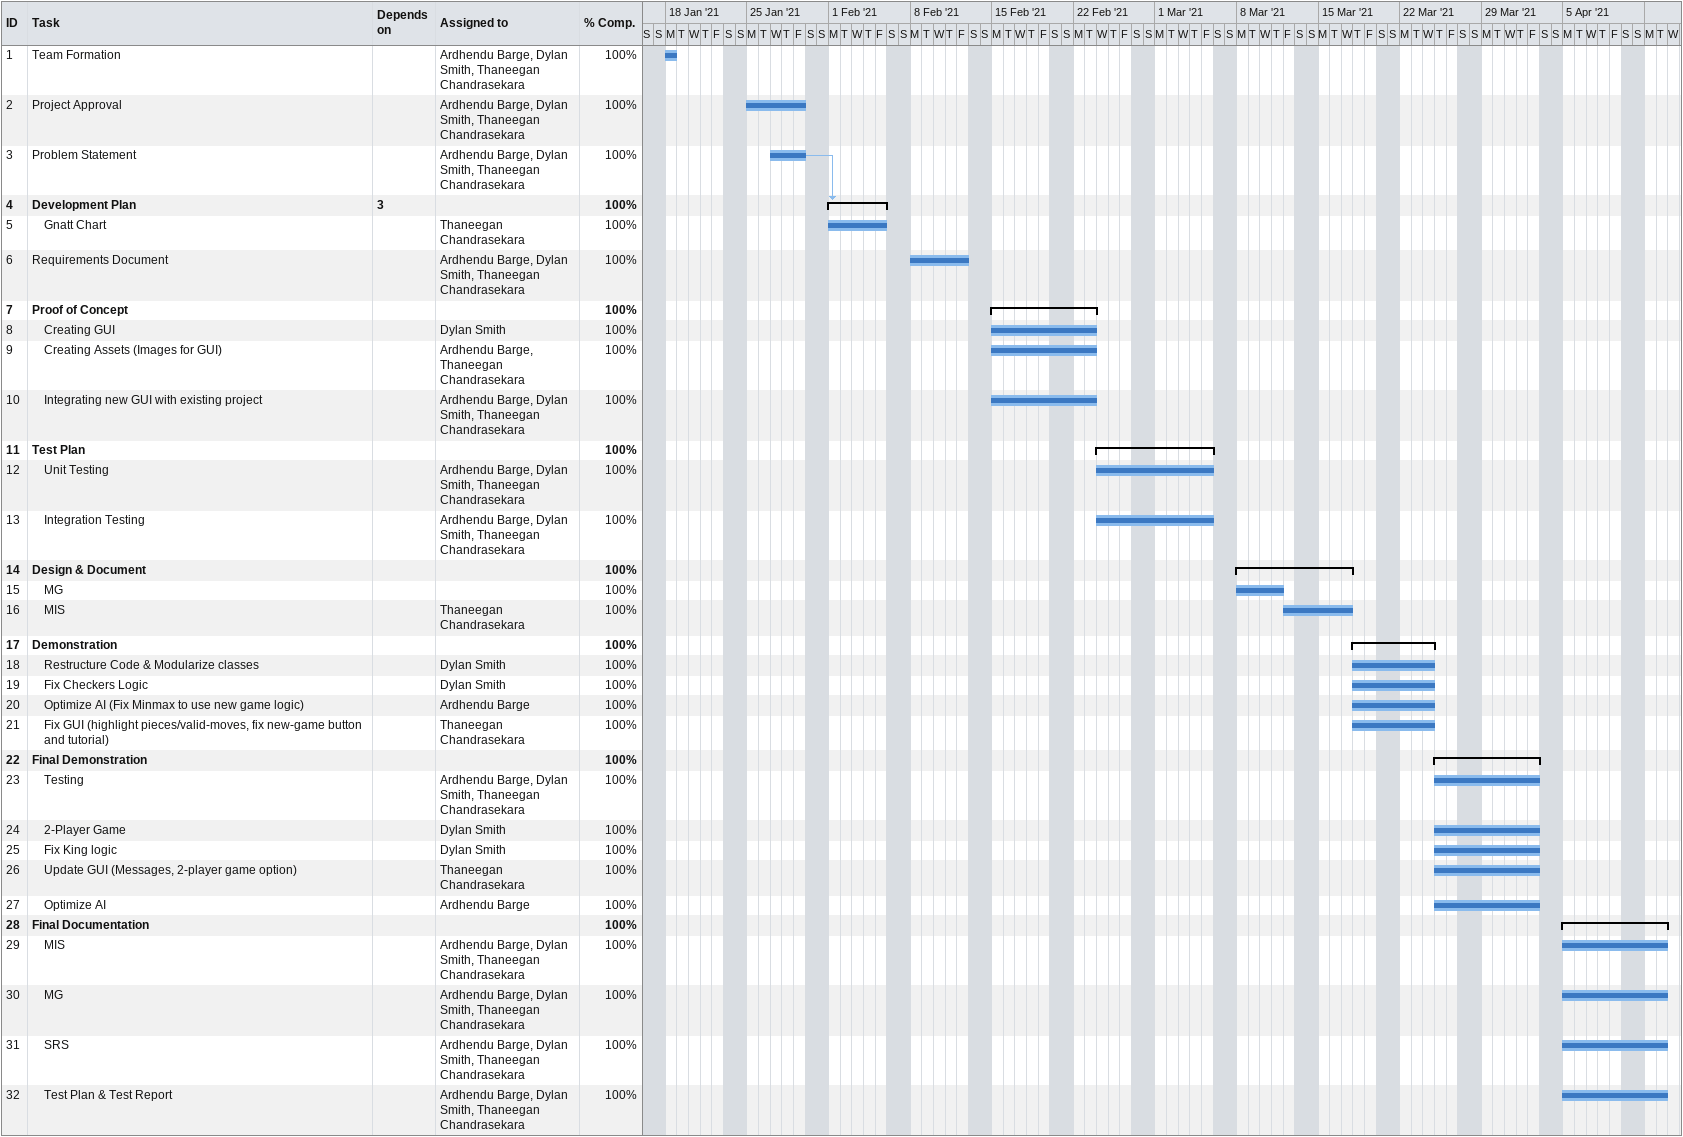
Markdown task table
| ID | Level | Task | Start | Finish | Predecessors | Resources | % complete |
|---|---|---|---|---|---|---|---|
| 1 | 1 | Team Formation | 2021-01-18 | 2021-01-18 |  | Ardhendu Barge, Dylan Smith, Thaneegan Chandrasekara | 100 |
| 2 | 1 | Project Approval | 2021-01-25 | 2021-01-29 |  | Ardhendu Barge, Dylan Smith, Thaneegan Chandrasekara | 100 |
| 3 | 1 | Problem Statement | 2021-01-27 | 2021-01-29 |  | Ardhendu Barge, Dylan Smith, Thaneegan Chandrasekara | 100 |
| 4 | 1 | **Development Plan** | 2021-02-01 | 2021-02-05 | 3 |  | 100 |
| 5 | 2 | Gnatt Chart | 2021-02-01 | 2021-02-05 |  | Thaneegan Chandrasekara | 100 |
| 6 | 1 | Requirements Document | 2021-02-08 | 2021-02-12 |  | Ardhendu Barge, Dylan Smith, Thaneegan Chandrasekara | 100 |
| 7 | 1 | **Proof of Concept** | 2021-02-15 | 2021-02-23 |  |  | 100 |
| 8 | 2 | Creating GUI | 2021-02-15 | 2021-02-23 |  | Dylan Smith | 100 |
| 9 | 2 | Creating Assets (Images for GUI) | 2021-02-15 | 2021-02-23 |  | Ardhendu Barge, Thaneegan Chandrasekara | 100 |
| 10 | 2 | Integrating new GUI with existing project | 2021-02-15 | 2021-02-23 |  | Ardhendu Barge, Dylan Smith, Thaneegan Chandrasekara | 100 |
| 11 | 1 | **Test Plan** | 2021-02-24 | 2021-03-05 |  |  | 100 |
| 12 | 2 | Unit Testing | 2021-02-24 | 2021-03-05 |  | Ardhendu Barge, Dylan Smith, Thaneegan Chandrasekara | 100 |
| 13 | 2 | Integration Testing | 2021-02-24 | 2021-03-05 |  | Ardhendu Barge, Dylan Smith, Thaneegan Chandrasekara | 100 |
| 14 | 1 | **Design & Document** | 2021-03-08 | 2021-03-17 |  |  | 100 |
| 15 | 2 | MG | 2021-03-08 | 2021-03-11 |  |  | 100 |
| 16 | 2 | MIS | 2021-03-12 | 2021-03-17 |  | Thaneegan Chandrasekara | 100 |
| 17 | 1 | **Demonstration** | 2021-03-18 | 2021-03-24 |  |  | 100 |
| 18 | 2 | Restructure Code & Modularize classes | 2021-03-18 | 2021-03-24 |  | Dylan Smith | 100 |
| 19 | 2 | Fix Checkers Logic | 2021-03-18 | 2021-03-24 |  | Dylan Smith | 100 |
| 20 | 2 | Optimize AI (Fix Minmax to use new game logic) | 2021-03-18 | 2021-03-24 |  | Ardhendu Barge | 100 |
| 21 | 2 | Fix GUI (highlight pieces/valid-moves, fix new-game button and tutorial) | 2021-03-18 | 2021-03-24 |  | Thaneegan Chandrasekara | 100 |
| 22 | 1 | **Final Demonstration** | 2021-03-25 | 2021-04-02 |  |  | 100 |
| 23 | 2 | Testing | 2021-03-25 | 2021-04-02 |  | Ardhendu Barge, Dylan Smith, Thaneegan Chandrasekara | 100 |
| 24 | 2 | 2-Player Game | 2021-03-25 | 2021-04-02 |  | Dylan Smith | 100 |
| 25 | 2 | Fix King logic | 2021-03-25 | 2021-04-02 |  | Dylan Smith | 100 |
| 26 | 2 | Update GUI (Messages, 2-player game option) | 2021-03-25 | 2021-04-02 |  | Thaneegan Chandrasekara | 100 |
| 27 | 2 | Optimize AI | 2021-03-25 | 2021-04-02 |  | Ardhendu Barge | 100 |
| 28 | 1 | **Final Documentation** | 2021-04-05 | 2021-04-13 |  |  | 100 |
| 29 | 2 | MIS | 2021-04-05 | 2021-04-13 |  | Ardhendu Barge, Dylan Smith, Thaneegan Chandrasekara | 100 |
| 30 | 2 | MG | 2021-04-05 | 2021-04-13 |  | Ardhendu Barge, Dylan Smith, Thaneegan Chandrasekara | 100 |
| 31 | 2 | SRS | 2021-04-05 | 2021-04-13 |  | Ardhendu Barge, Dylan Smith, Thaneegan Chandrasekara | 100 |
| 32 | 2 | Test Plan & Test Report | 2021-04-05 | 2021-04-13 |  | Ardhendu Barge, Dylan Smith, Thaneegan Chandrasekara | 100 |
